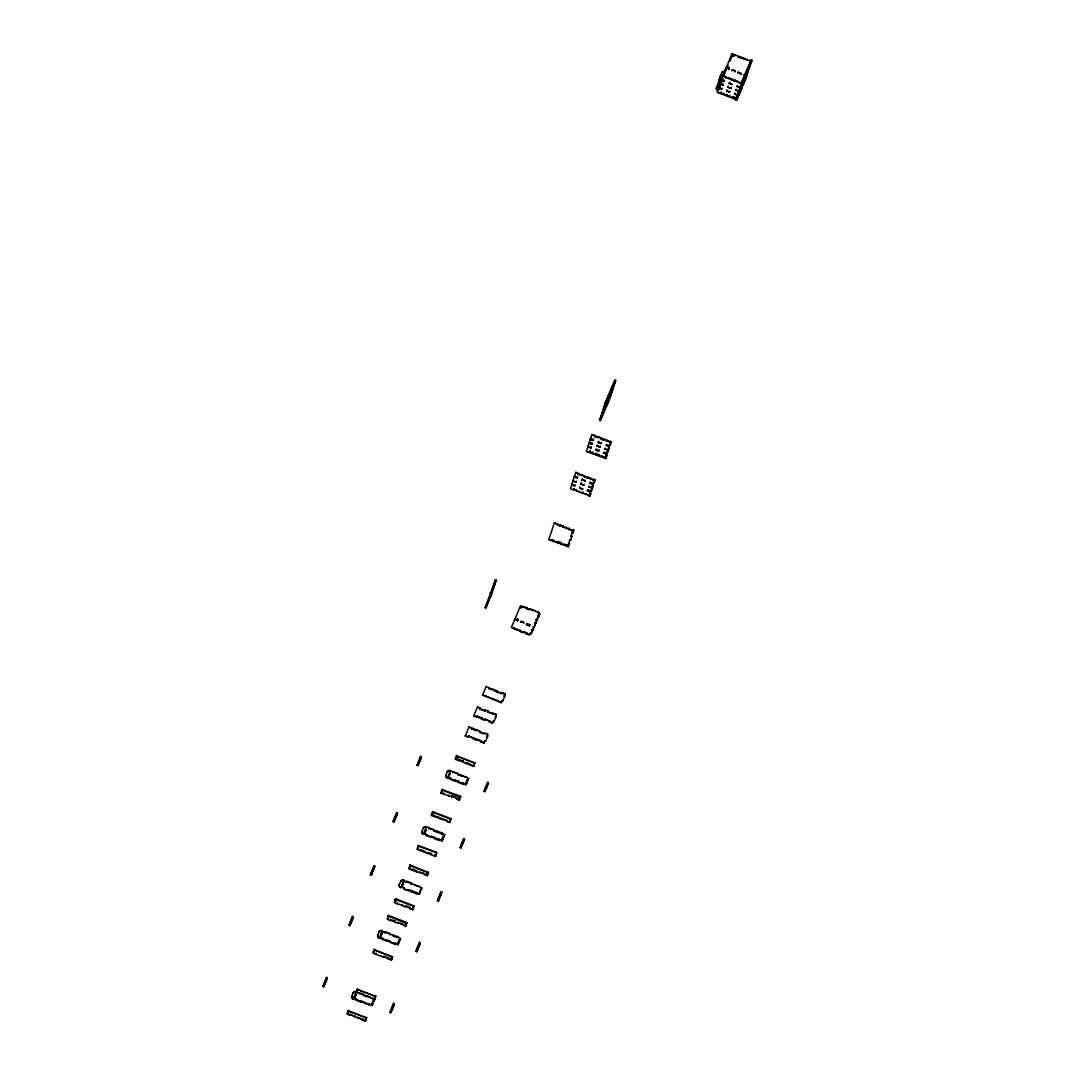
<?xml version="1.0" encoding="UTF-8"?>
<svg xmlns="http://www.w3.org/2000/svg" width="1075" height="1075" viewBox="0 0 1075 1075"><rect width="100%" height="100%" fill="white"/><g stroke="black" fill="none" stroke-linecap="round" stroke-linejoin="round"><path stroke-width="1.5" d="M521.805 607.859L520.985 607.012L520.596 607.926M323.279 985.802L323.777 986.675L323.038 986.393L324.045 983.464L326.652 977.43L327.405 977.726L323.884 986.554L323.132 986.272M323.897 984.485L324.489 985.238L323.642 984.512M323.038 986.393L326.652 977.43M323.777 986.675L327.311 977.833L326.558 977.551M348.985 925.414L352.6 916.451L353.352 916.747L352.345 919.663L349.832 925.588L348.985 925.414L352.6 916.451M352.506 916.572L353.258 916.868L349.724 925.696L349.227 924.822M370.458 874.929L374.087 865.98L374.839 866.262L371.305 875.104L370.458 874.929L374.087 865.98L374.732 866.383L371.453 874.633L370.553 874.808M396.675 812.767L397.522 812.942L394.001 821.784L393.248 821.488L396.769 812.66L394.162 818.693L393.154 821.609L393.893 821.905L393.396 821.031M394.001 819.701L394.606 820.467L393.759 819.741M393.893 821.905L397.428 813.063M417.073 765.373L420.701 756.424L421.454 756.706L420.446 759.635L417.92 765.548L417.073 765.373L420.701 756.424M417.933 763.478L418.538 764.231L417.691 763.505M417.328 764.795L417.826 765.669L421.346 756.827L420.607 756.545M369.034 1004.574L363.995 1003.298L364.398 1002.249L361.402 1001.08L360.998 1002.142L356.215 1000.288L356.604 999.226L353.621 998.07L353.218 999.132A2.405 1.908 18 0 1 351.713 996.498L351.874 996.028A2.405 1.908 18 0 0 353.366 998.662M356.376 991.567A2.405 1.908 18 0 0 353.393 992.453L353.232 992.924A2.405 1.908 18 0 1 354.159 992.037M354.898 1016.493L350.248 1014.168L349.859 1015.217L346.862 1014.061L347.413 1012.543L348.166 1012.838L347.413 1012.543M348.018 1010.675L366.575 1017.864M347.91 1013.416L348.77 1010.957M354.226 996.753L354.978 997.049L354.226 996.753L355.368 993.945L356.121 994.227L354.978 997.049M355.368 993.945L355.973 994.697M355.986 992.628L357.276 991.392L356.537 991.11L356.134 992.158L374.691 999.347M375.699 996.418L357.048 989.349L375.605 996.538M356.228 992.037L356.537 991.11M357.034 991.983L357.894 989.524M349.859 1015.217L350.248 1014.168M379.408 937.561L397.978 944.75L395.13 943.124L394.727 944.173L389.943 942.318L390.346 941.27L387.349 940.114L386.946 941.163L382.149 939.308L382.552 938.26L379.556 937.091L379.166 938.152A2.405 1.908 18 0 1 377.661 935.519L377.809 935.062A2.405 1.908 18 0 0 379.314 937.682M358.969 993.784L359.373 992.736L364.17 994.59L363.767 995.638L367.005 996.216M379.341 931.488L379.179 931.944A2.405 1.908 18 0 1 382.176 931.058L382.324 930.601A2.405 1.908 18 0 0 379.341 931.488L377.661 935.519M376.196 953.189L375.793 954.251L372.81 953.082L373.361 951.563L374.1 951.859L373.361 951.563M373.966 949.695L392.523 956.884M485.188 607.644L495.078 580.903L495.83 581.185L485.927 607.939L485.188 607.644L490.281 595.671M373.858 952.437L374.718 949.991M491.45 594.959L496.247 580.097L495.494 579.801L490.711 594.677L491.45 594.959L490.858 596.464L490.119 596.182L491.114 595.886M381.316 932.966L381.921 933.732L380.913 936.07L382.068 933.261L381.316 932.966L380.174 935.774L381.074 935.599M390.118 933.611L389.714 934.659L390.118 933.611L385.32 931.756L384.917 932.804L381.921 931.649L385.078 932.334M495.83 581.185L496.247 580.097M357.881 1017.649L350.007 1014.76M375.793 954.251L383.587 957.261L383.99 956.212L388.774 958.067L388.371 959.115L391.623 959.693L388.371 959.115M390.588 919.394L390.185 920.442L387.188 919.286L387.739 917.768L388.492 918.063L387.739 917.768M388.236 918.641L388.505 915.43L407.062 922.619L405.907 923.385L406.659 923.667L407.062 922.619M400.894 887.077L404.039 887.775L401.042 886.62L400.639 887.668A2.405 1.908 18 0 1 399.148 885.048L399.295 884.577A2.405 1.908 18 0 0 400.787 887.197M411.591 883.126L411.188 884.174L411.591 883.126L406.807 881.272L406.404 882.32L403.407 881.164L403.81 880.116A2.405 1.908 18 0 0 400.814 881.003L400.666 881.473A2.405 1.908 18 0 1 403.662 880.586L406.552 881.863M397.683 902.704L397.28 903.766L394.283 902.61L394.834 901.078L395.587 901.374L394.834 901.078M395.331 901.965L395.6 898.754L414.157 905.929L413.015 906.695L412.854 909.786L409.857 908.63L410.26 907.582L405.463 905.728L405.06 906.776L402.077 905.62L402.467 904.572L402.077 905.62M357.639 1018.24L358.042 1017.178M395.587 901.374L396.191 899.506L395.452 899.211M390.185 920.442L395.116 921.839M402.803 882.481L403.394 883.247L402.399 885.585L403.555 882.777L402.803 882.481L401.647 885.289L402.547 885.115M366.763 996.794L367.166 995.746M397.28 903.766L402.225 905.15M419.693 872.389L416.455 871.825L416.858 870.763L412.061 868.909L411.658 869.971L408.675 868.802L409.226 867.283L409.965 867.579L409.226 867.283M409.723 868.157L409.978 864.945L428.387 872.604M380.832 955.514L380.59 956.105M434.515 837.465L442.148 840.946L439.299 839.32L438.896 840.381L434.112 838.527L434.515 837.465L431.518 836.31L431.115 837.358L426.318 835.503L426.721 834.455L423.725 833.3L423.335 834.348A2.405 1.908 18 0 1 421.83 831.728L421.978 831.257A2.405 1.908 18 0 0 423.483 833.877M403.636 888.823L408.419 890.678L403.636 888.823L404.039 887.775M426.103 827.844L426.493 826.796A2.405 1.908 18 0 0 423.51 827.683L423.348 828.153A2.405 1.908 18 0 1 426.345 827.266M420.365 849.398L419.962 850.446L416.979 849.29L417.53 847.772L418.269 848.054L417.53 847.772M418.027 848.645L418.282 845.434L436.853 852.623L418.041 846.012M357.787 1017.77L365.419 1021.25L359.238 1017.649M411.658 869.971L416.455 871.825M383.587 957.261L383.99 956.212M398.22 922.874L394.968 922.296L395.372 921.248L391.784 919.864M424.343 831.983L425.082 832.265L424.343 831.983L425.485 829.161L426.238 829.457L425.082 832.265M425.485 829.161L426.09 829.927M368.779 1005.152L369.182 1004.104L372.178 1005.259L353.46 998.541M374.96 996.135L374.543 999.817L368.362 996.202M365.836 1017.568L365.728 1020.309L364.976 1020.027L365.581 1018.159M419.962 850.446L435.536 856.479L436.087 854.947L435.335 854.665L435.536 856.479M438.345 816.987L431.357 815.482L431.908 813.963L432.661 814.259L431.908 813.963M432.405 814.837L432.674 811.625L451.231 818.814L450.076 819.58L449.471 821.448L450.223 821.743L449.471 821.448M393.101 934.766L392.711 935.828L397.495 937.682L397.898 936.621L389.862 934.202M365.419 1021.25L365.97 1019.732M447.509 777.534L466.066 784.723L463.231 783.097L462.828 784.145L458.031 782.291L458.434 781.243L455.437 780.074L455.047 781.135L450.25 779.281L450.653 778.219L447.657 777.064L447.254 778.112A2.405 1.908 18 0 1 445.762 775.492L445.91 775.021A2.405 1.908 18 0 0 447.415 777.655M397.965 923.465L398.368 922.404M411.416 891.847L411.819 890.785L408.822 889.63L411.416 891.847L416.213 893.701L419.452 894.266L420.365 892.022L419.613 891.726L420.365 892.022M450.425 770.56L450.022 771.622L450.425 770.56A2.405 1.908 18 0 0 447.428 771.447L447.281 771.917A2.405 1.908 18 0 1 450.277 771.03M372.192 1003.19L372.783 1003.942L372.192 1003.19L373.186 1000.838L373.939 1001.134L373.186 1000.838M375.094 998.285L374.1 998.581L374.705 996.713M429.086 829L429.489 827.952L434.287 829.806L433.883 830.868L444.66 835.033L442.067 832.816L434.031 830.397M444.297 793.162L443.894 794.21L440.898 793.054L441.449 791.536L442.201 791.818L441.449 791.536M442.067 789.668L460.772 796.387L459.63 797.153L460.369 797.435L460.772 796.387M441.959 792.409L442.806 789.95M434.354 816.651L439.299 818.035M405.463 905.728L405.06 906.776M434.757 815.589L431.357 815.482M449.417 772.938L450.008 773.691L449.014 776.029L450.17 773.221L449.417 772.938L448.262 775.747L449.162 775.572M394.727 944.173L395.13 943.124M414.587 884.282C412.867 884.698 420.406 887.614 419.384 886.136M428.159 852.408L427.756 853.456L421.561 849.855M443.894 794.21L451.93 796.642M466.469 762.377L466.066 763.425L463.07 762.269L463.473 761.221L458.676 759.367L458.273 760.415L455.289 759.259L455.84 757.741L456.579 758.023L455.84 757.741M456.445 755.859L475.002 763.048M390.924 959.048L391.918 958.752L390.924 959.048L391.528 957.18M456.338 758.614L457.197 756.155M419.452 872.981L419.841 871.919M391.367 960.271L391.918 958.752M405.745 926.475L405.302 925.252L406.296 924.957L405.745 926.475L399.564 922.874M453.018 772.777L453.422 771.716L458.205 773.57L457.802 774.632L465.838 777.064L457.963 774.161M397.978 942.681L398.731 942.963L397.978 942.681L399.134 939.873L399.725 940.625L399.134 939.873M465.233 735.878L468.216 737.047L465.233 735.878L468.996 726.928L475.231 730.543M439.137 818.505L439.541 817.443L439.137 818.505L446.125 819.997M458.273 760.415L463.218 761.799M468.996 726.928L479.853 731.121L479.45 732.183L483.092 733.593M400.491 938.838L397.898 936.621M458.676 759.367L455.289 759.259M405.302 925.252L406.162 922.793M493.223 721.312C495.373 721.231 491.92 720.519 492.417 723.22L489.421 722.064L489.824 721.002L484.959 719.121L484.556 720.169L481.56 719.014L481.963 717.966L477.098 716.084L476.695 717.132L473.699 715.977L476.843 716.662M406.659 923.667L388.25 916.021M416.213 893.701L416.616 892.64L419.452 894.266M436.88 832.023L437.27 830.962M488.319 711.22L487.916 712.268L488.319 711.22L485.322 710.051L484.919 711.113L480.055 709.231L480.458 708.17L477.461 707.014L480.31 708.64M473.094 738.928L473.484 737.88L468.619 735.985L476.077 740.084L476.48 739.036L481.345 740.917L480.942 741.965L483.938 743.134C483.454 740.42 486.908 741.145 484.744 741.226M413.015 906.695L413.915 906.521L395.345 899.332M442.134 819.661L442.537 818.613M498.41 700.94L482.594 694.974L501.152 702.687L498.303 701.061M412.854 909.786L413.405 908.267L412.41 908.563M427.474 875.413L424.235 874.835L424.638 873.787L421.051 872.389M486.048 686.938L489.192 687.637L488.803 688.685L489.192 687.637M421.212 890.14L420.621 889.388L421.212 890.14L422.126 887.883L419.129 886.727M451.675 797.233L452.078 796.172L456.875 798.026L456.472 799.088L459.468 800.243L460.019 798.725L459.267 798.429L459.468 800.243M427.648 872.309L427.541 875.063L426.788 874.768L427.393 872.9M427.232 875.991L427.783 874.472M438.896 840.381L439.299 839.32M458.031 782.291L458.434 781.243M441.664 833.877L442.067 832.816M460.799 775.787L461.202 774.739M435.093 855.243L436.853 852.623M446.931 821.515L450.17 822.093L446.931 821.515L447.321 820.467M476.453 731.013L476.857 729.965M466.066 763.425L473.847 766.448L467.665 762.833M442.148 838.876L442.9 839.158L442.148 838.876L443.303 836.068L443.894 836.82L443.303 836.068M511.404 627.37L514.401 628.526L511.404 627.37L520.528 605.816L526.763 607.55L526.36 608.598L529.357 609.753L529.76 608.705L532.757 609.861L532.353 610.923M484.919 711.113L485.322 710.051M514.522 620.047L517.908 620.154L514.925 618.998L517.76 620.624M449.914 822.671L450.465 821.152M462.828 784.145L463.231 783.097M490.012 689.156L497.053 690.674L496.663 691.736L501.528 693.617L501.917 692.569L504.914 693.724L503.96 696.089L504.699 696.385L504.914 693.724M516.82 619.455L517.411 620.208L517.814 619.16L516.82 619.455L517.814 619.16M484.556 720.169L481.963 717.966M523.135 632.597L514.293 628.647L520.542 630.38L520.139 631.428L523.135 632.597L523.525 631.536L526.522 632.691L526.118 633.753L529.115 634.908L530.271 634.143L529.37 634.331M459.025 799.021L459.872 796.562M484.959 719.121L489.662 721.473M390.05 1012.341L393.571 1003.499L394.162 1004.252L393.665 1003.378L394.417 1003.674L393.41 1006.59L390.789 1012.623L390.05 1012.341L391.045 1012.045M390.897 1010.433L391.502 1011.185L390.655 1010.46M390.897 1012.502L390.144 1012.22L393.665 1003.378M460.369 797.435L441.959 789.789M517.518 621.202L517.908 620.154M390.789 1012.623L394.417 1003.674M466.08 782.64L466.832 782.936L466.08 782.64L467.235 779.832L467.827 780.584L467.235 779.832M523.377 607.442L523.767 606.381M468.593 778.797L465.999 776.593M473.403 765.212L474.398 764.916L473.403 765.212L474.263 762.766M517.142 630.273L517.545 629.224M484.314 734.064L484.718 733.016L487.701 734.171L486.747 736.536L487.499 736.832L487.701 734.171M520.905 621.31L520.502 622.371C520.448 620.248 524.99 622.008 523.498 623.527M473.847 766.448L474.398 764.916M548.841 539.489L568.46 546.557L548.841 539.489L554.378 522.652L560.209 525.433M489.138 712.738L496.18 714.257L495.212 716.635L495.965 716.918L496.18 714.257M416.831 951.536L415.985 951.362L417.006 948.432L419.519 942.52L420.365 942.694L416.737 951.644L420.365 942.694M483.938 743.134L484.906 740.756M416.092 951.241L419.613 942.399L420.271 942.815M492.417 723.22L493.371 720.841M529.357 609.753L526.763 607.55M551.986 540.188L554.982 541.343L552.241 539.596M569.199 528.913L571.94 530.66L568.944 529.505L569.347 528.443L562.951 527.18L563.354 526.132L560.357 524.963L559.968 526.024L554.378 522.652M529.76 608.705L532.595 610.331M523.525 631.536L526.118 633.753M579.801 491.114L579.398 492.162L573.808 488.789L573.405 489.851L570.408 488.682L575.797 472.315L578.793 473.47L578.39 474.518L584.773 475.782L584.37 476.843L587.367 477.999L587.77 476.951L593.36 480.323L593.763 479.262L595.254 479.84L594.247 482.769L593.494 482.473L594.247 482.769M526.495 624.683L526.898 623.634L529.894 624.79L529.491 625.838L526.495 624.683L526.898 623.634M501.958 700.779L502.858 700.604L501.152 702.687M437.471 900.877L438.318 901.052L437.471 900.877L438.479 897.961L440.992 892.035L441.744 892.331M437.565 900.756L441.099 891.914L441.838 892.21L438.224 901.173L441.838 892.21M572.061 483.804L571.658 484.852L574.655 486.021L571.806 484.395M573.311 479.974L572.908 481.022L575.904 482.178L573.056 480.552M577.141 478.348L577.544 477.3L574.547 476.144L574.144 477.192L577.396 477.77M586.372 451.298L605.977 458.367L586.372 451.298L591.895 434.461L594.892 435.617L594.488 436.665L597.485 437.834L597.888 436.773L600.885 437.942L600.482 438.99L603.478 440.145L603.881 439.097L606.717 440.723M538.736 612.186L538.347 613.234L538.736 612.186L535.592 611.487M557.979 542.512L558.382 541.451L557.979 542.512L560.975 543.668L561.365 542.606L558.221 541.921M460.154 847.557L463.688 838.715L464.534 838.89L460.906 847.853L460.154 847.557L461.162 847.261M461.014 845.649L461.618 846.415L460.772 845.689M461 847.732L460.261 847.436L463.782 838.608L464.279 839.481M532.636 626.537L534.235 626.994M615.706 380.442L605.736 403.877L604.983 403.595L614.954 380.16L615.706 380.442L610.278 397.172L600.307 420.607L599.554 420.312L605.332 402.883L606.085 403.179M460.906 847.853L464.534 838.89M530.674 633.296L531.574 633.121L530.109 634.613M590.766 448.167L591.156 447.106L590.766 448.167L587.77 446.998L588.173 445.95M592.003 444.338L592.406 443.276L589.409 442.121L589.006 443.169L592.003 444.338L589.167 442.712M593.252 440.495L593.655 439.447L590.659 438.291L590.256 439.339L593.252 440.495L590.403 438.869M600.912 416.898L601.516 417.651L600.71 416.925L601.718 416.63M602.013 413.526L603.075 413.982L602.013 413.526L604.002 408.849M603.25 409.696L604.002 409.992L603.25 409.696L605.4 404.549L606.004 405.302M605.749 402.037L606.488 402.319L605.749 402.037L606.891 399.228L607.496 399.981M531.829 630.487C533.617 631.737 530.365 630.756 532.38 629.171L532.985 629.923L532.38 629.171M606.488 401.177C604.688 401.512 605.722 407.143 604.325 405.812L605.077 406.095M607.308 398.368L608.047 398.664L607.308 398.368L609.7 392.63L610.452 392.926M600.307 420.607L606.743 401.002L607.241 401.875M607.697 397.898L608.544 395.439L609.297 395.734L608.692 397.602M534.624 623.89L535.229 624.656L534.624 623.89L535.189 622.573L535.941 622.868L535.189 622.573M602.914 413.351L604.903 408.661L603.223 413.526M560.975 543.668L558.127 542.042M565.947 528.336L569.092 529.034M602.658 414.843L601.919 414.547L602.658 414.843L601.462 417.221M611.997 389.257L611.258 388.975L611.85 389.728M536.183 620.235C537.984 621.484 534.732 620.503 536.747 618.918L537.339 619.67L536.747 618.918M566.35 527.288L562.951 527.18M612.562 387.941L611.662 388.129L613.355 387.524L612.602 387.242L610.855 392.079M537.742 616.58C539.569 617.749 536.331 616.983 538.239 615.397L538.844 616.163L538.239 615.397M579.519 487.902L582.516 489.058L579.519 487.902L579.922 486.841M580.769 484.072L581.158 483.011L580.769 484.072L583.752 485.228L584.155 484.18M582.005 480.243L582.408 479.181L585.257 480.807L582.005 480.243L582.408 479.181M604.714 407.963L605.319 408.715L604.325 408.433M612.817 385.307L613.408 386.073L612.817 385.307L611.662 388.129M614.067 384.433L613.167 384.608L614.295 384.42L613.798 383.547M613.556 384.138L614.564 381.208L615.303 381.504L614.295 384.42M539.247 613.059L539.583 614.403L538.494 612.763M610.022 395.372L614.954 380.16M607.429 403.743L608.584 400.935L607.832 400.639M608.584 400.935L607.684 401.109M609.082 399.752L608.181 399.94L609.834 398.005L609.176 397.589M610.936 394.955L609.942 395.251L610.936 394.955L609.673 398.462L608.934 398.18L609.834 398.005M611.258 388.975L610.103 391.784L611.89 391.851L613.355 387.524M579.398 492.162L582.543 492.861M592.916 452.105L592.755 452.575M566.955 545.979L567.358 544.931L566.955 545.979L563.958 544.823L564.362 543.775M484.933 791.496L484.086 791.321L485.094 788.405L487.62 782.493L488.359 782.775M583.752 485.228L580.917 483.602M484.946 789.426L485.537 790.179L484.691 789.453M582.758 488.467L582.516 489.058M484.18 791.213L487.714 782.372L488.453 782.654L484.838 791.617L488.453 782.654M488.211 783.245L487.62 782.493M595.631 450.049L598.775 450.734L596.02 449.001L595.631 450.049L598.614 451.204L599.017 450.156L598.614 451.204M599.863 447.375L600.267 446.327L599.863 447.375L597.028 445.749L600.011 446.904M598.117 442.389L601.113 443.545L598.117 442.389L598.52 441.328L599.769 442.497M582.395 493.331L582.798 492.269L582.395 493.331L585.633 493.895M571.94 530.66L572.343 529.599L573.835 530.19L572.827 533.106L572.075 532.81L572.827 533.106M719.457 87.088L717.898 90.743A2.405 1.908 18 0 1 716.447 88.002L718.127 83.971A2.405 1.908 18 0 1 718.584 83.353M720.008 87.062L719.269 86.779A2.405 1.908 18 0 1 717.697 84.172L717.845 83.702A2.405 1.908 18 0 0 719.35 86.336M720.438 82.963A2.405 1.908 18 0 1 718.947 80.343L719.094 79.873A2.405 1.908 18 0 0 720.599 82.506M721.688 79.133A2.405 1.908 18 0 1 720.183 76.513L720.344 76.043A2.405 1.908 18 0 0 721.836 78.677L725.007 71.111M568.46 543.937L569.468 543.641L568.46 543.937L569.911 539.663L570.664 539.946L569.911 539.663M570.879 536.506L571.873 536.21L570.879 536.506L572.33 532.232M716.447 88.002L718.127 83.971M719.645 79.711A2.405 1.908 18 0 0 719.377 80.128L719.215 80.598A2.405 1.908 18 0 1 719.672 79.993M721.795 75.317A2.405 1.908 18 0 0 720.613 76.298L720.465 76.768A2.405 1.908 18 0 1 720.734 76.338M724.859 71.582A2.405 1.908 18 0 0 721.863 72.468L721.715 72.939A2.405 1.908 18 0 1 724.093 71.891M568.46 546.557L569.468 543.641M570.408 540.537L571.873 536.21M585.378 494.487L585.781 493.425M587.38 490.939L587.783 489.891L590.766 491.047L590.377 492.108L587.38 490.939L590.618 491.517M591.613 488.265L592.016 487.217L591.613 488.265L588.778 486.639L591.774 487.808M589.866 483.28L590.269 482.232L589.866 483.28L592.862 484.435L593.266 483.387M736.066 99.518L717.348 92.275L722.991 75.277L723.744 75.573M720.707 83.259L718.745 87.975L721.742 89.131L722.145 88.083M724.456 72.63L726.243 67.51L729.24 68.679L728.837 69.727M720.989 81.445L721.594 82.211L720.747 82.036M721.983 78.206L722.83 78.368L722.239 77.615M588.63 495.064L589.879 496.22L585.539 494.016M593.36 480.323L593.763 479.262M729.697 61.141L732.102 53.75L751.559 61.288M601.893 455.585L601.745 456.042M609.713 441.879L606.622 440.844M589.879 493.6L590.632 493.882L589.879 493.6L591.089 489.904L592.083 489.609M592.298 486.169L593.293 485.873L592.298 486.169L593.749 481.896M727.99 68.437L728.393 67.389L728.984 68.142M731.941 56.317L732.357 55.215C733.889 57.862 731.054 53.589 732.935 56.021M606.878 453.193L606.475 454.255L603.478 453.086L603.881 452.037L606.636 453.784M607.724 450.425L608.128 449.363L607.724 450.425L604.876 448.799L607.872 449.955M609.364 445.534L608.974 446.582L605.977 445.426L606.381 444.378L609.216 446.004M720.492 92.961L723.488 94.116L720.492 92.961L720.895 91.913M721.742 89.131L718.893 87.505M722.104 78.959L719.995 84.132L722.978 85.301L723.381 84.24L720.398 83.084M721.93 78.556L721.231 80.302L724.228 81.472L721.392 79.846M742.341 82.963L740.85 82.385L740.447 83.433L734.857 80.061L734.453 81.109L731.457 79.953L731.86 78.905L725.477 77.642L725.88 76.58L722.884 75.425M728.743 68.733L729.146 67.685M732.68 56.599L733.096 55.497M589.879 496.22L590.887 493.304M591.828 490.2L593.293 485.873M609.458 442.47L609.861 441.408L611.366 442L610.358 444.916L609.606 444.62L610.358 444.916M605.991 455.746L606.985 455.451L605.991 455.746L607.442 451.473M608.41 448.315L609.404 448.02L608.41 448.315L609.861 444.042M605.977 458.367L606.985 455.451M607.187 452.051L607.939 452.347L609.404 448.02M731.833 70.883L732.236 69.835L735.233 70.99L734.83 72.052M730.006 91.12L729.603 92.168L726.606 91.012L727.009 89.964M727.856 87.182L730.839 88.338L727.856 87.182L728.245 86.134M729.092 83.353L732.088 84.508L729.092 83.353L729.495 82.291L730.745 83.46M726.485 95.285L729.482 96.441L726.485 95.285L726.888 94.224M729.603 92.168L726.754 90.542M737.826 73.207L738.216 72.146L741.065 73.785M743.672 59.434L744.075 58.386L746.923 60.012M732.465 97.597L735.461 98.752L732.465 97.597L732.868 96.548L735.864 97.704L735.461 98.752M740.809 74.363L741.212 73.315M737.853 94.157L737.463 95.218L734.467 94.062L737.611 94.748M739.103 90.327L738.7 91.388L735.703 90.219L736.106 89.171M740.353 86.497L739.949 87.559L736.953 86.39L740.097 87.088M746.184 77.669L745.781 76.674L746.534 76.957L736.563 100.392L735.811 100.096L741.562 82.466M744.948 77.387L745.701 75.048L744.209 74.471L744.558 75.814M737.181 96.683L737.772 97.435M738.014 94.802L738.767 95.084L738.014 94.802L738.579 93.485M743 79.469L743.752 79.765M743.564 78.152L744.303 78.448M736.563 100.392L741.992 83.662L751.962 60.227L751.223 59.945L741.159 83.527M742.22 83.003L743.752 81.082L742.529 84.817M740.379 88.983L739.022 93.606L741.159 88.446L740.258 88.62M743 80.786L741.508 85.933L743.497 81.257M745.808 72.885L746.547 73.181M746.359 71.568L748.146 71.635L747.649 70.762M739.331 93.767L740.473 90.958M742.261 85.086L738.753 93.176M740.326 91.429L741.333 88.513M747.918 67.9L749.356 67.9L748.858 67.026M741.575 88.499L740.971 87.747M748.926 65.562L749.665 65.857M749.423 64.392L750.552 64.204L750.054 63.331M742.288 86.712L741.387 86.887L743.282 84.374L742.382 84.549M749.812 63.922L750.565 61.584M744.088 80.423L744.841 80.706L743.685 83.527L743.04 83.111M745.526 77.252L751.223 59.945M745.338 79.537L744.438 79.711L746.09 77.776L745.338 77.494M751.962 60.227L745.929 78.247L745.19 77.964M495.494 579.801L495.992 580.675L495.333 580.312M327.405 977.726L326.41 978.022M353.352 916.747L352.358 917.042M374.839 866.262L373.831 866.558M397.522 812.942L396.527 813.238M421.454 756.706L420.446 757.015M485.927 607.939L490.617 596.034M720.183 76.513L721.863 72.468M718.947 80.343L720.613 76.298M717.697 84.172L719.377 80.128M722.602 76.338L732.102 53.75M719.498 85.866L720.492 85.57M724.375 74.094L726.27 69.66L725.517 69.364M726.834 68.289L728.111 65.293M730.019 60.805L731.296 57.808M732.357 55.215L732.854 56.088M717.348 92.275L728.514 95.903M728.393 67.389L728.89 68.263M725.477 77.642L725.88 76.58M729.24 68.679L726.001 68.101M724.228 81.472L724.631 80.41L721.634 79.254M728.474 78.797L728.863 77.736M732.236 69.835L735.233 70.99M723.488 94.116L723.892 93.068M731.457 79.953L731.86 78.905M730.839 88.338L731.242 87.29M734.453 81.109L734.857 80.061M738.216 72.146L740.971 73.893M729.482 96.441L729.871 95.379M737.45 82.278L737.853 81.216M736.953 86.39L737.356 85.342M734.467 94.062L734.87 93.001M351.713 996.498L353.393 992.453M399.148 885.048L400.814 881.003M421.83 831.728L423.51 827.683M445.762 775.492L447.428 771.447M744.209 74.471L745.459 75.64M575.797 472.315L578.538 474.048M591.895 434.461L611.366 442M605.332 402.883L605.83 403.757M613.167 384.608L614.053 382.377L614.806 382.673M740.836 85.006L741.589 85.301M741.347 83.259L750.82 60.993M739.64 88.701L740.137 89.574M611.138 391.569L611.89 391.851M738.418 92.437L739.17 92.719M347.776 1011.252L348.166 1010.204M356.887 989.82L357.29 988.772M373.71 950.287L374.113 949.225M388.102 916.491L388.505 915.43M395.197 899.802L395.6 898.754M409.575 866.007L409.978 864.945M417.879 846.482L418.282 845.434M432.271 812.687L432.674 811.625M441.812 790.246L442.215 789.198M456.19 756.451L456.593 755.402M605.252 406.162L607.388 401.002L606.031 405.624L605.534 404.738M736.818 96.884L737.974 96.414L736.966 99.343L736.214 99.048M353.218 999.132L353.621 998.07M379.166 938.152L379.556 937.091M381.921 931.649L382.324 930.601M400.639 887.668L401.042 886.62M403.407 881.164L403.81 880.116M423.335 834.348L423.725 833.3M426.493 826.796L429.489 827.952M440.898 793.054L444.15 793.632M447.254 778.112L447.657 777.064M473.699 715.977L477.461 707.014M482.433 695.444L486.209 686.482M599.554 420.312L606.125 404.764C608.047 403.931 606.327 407.963 605.131 407.116M609.525 396.89L606.69 403.447L607.536 403.622M735.811 100.096L736.456 98.457L737.208 98.752M388.841 916.773L388.344 915.9M410.328 866.289L409.83 865.415M355.126 996.579L356.121 994.227M425.243 831.795L426.238 829.457M605.467 408.245L604.472 410.596L603.72 410.301M737.719 97.005L738.915 94.627M741.723 88.029L740.729 90.381L739.976 90.085M746.937 75.331L746.44 74.457M556.971 524.855L557.374 523.807M578.39 474.518L578.793 473.47M594.488 436.665L594.892 435.617M577.544 477.3L574.305 476.722M575.904 482.178L576.294 481.13M574.655 486.021L575.058 484.959M356.215 1000.288L356.604 999.226M382.149 939.308L382.552 938.26M384.917 932.804L385.32 931.756M406.404 882.32L406.807 881.272M426.318 835.503L426.721 834.455M450.25 779.281L450.653 778.219M453.422 771.716L450.17 771.151M468.216 737.047L468.619 735.985M471.589 729.132L471.992 728.084M476.695 717.132L477.098 716.084M480.055 709.231L480.458 708.17M485.43 696.6L485.833 695.538M514.146 629.117L514.549 628.055M573.405 489.851L573.808 488.789M559.968 526.024L560.357 524.963M581.387 475.688L581.777 474.626M576.402 491.006L576.805 489.958M526.36 608.598L523.619 606.851M596.867 446.219L597.27 445.157M563.354 526.132L560.115 525.554M584.773 475.782L581.535 475.217M354.643 1017.071L355.046 1016.023M360.998 1002.142L361.402 1001.08M386.946 941.163L387.349 940.114M394.968 922.296L395.372 921.248M408.419 890.678L408.822 889.63M424.759 852.3L425.162 851.252M431.115 837.358L431.518 836.31M433.883 830.868L434.287 829.806M448.692 796.064L449.081 795.016M455.047 781.135L455.437 780.074M457.802 774.632L458.205 773.57M463.07 762.269L463.473 761.221M473.484 737.88L476.238 739.613M494.07 689.518L488.95 688.228M584.37 476.843L587.622 477.407M481.56 719.014L476.937 716.541M493.667 690.567L501.676 693.147M520.139 631.428L520.542 630.38M523.901 622.465L520.663 621.901M585.002 481.398L585.405 480.337M601.113 443.545L601.516 442.497M411.819 890.785L416.616 892.64M452.078 796.172L456.875 798.026M587.367 477.999L587.77 476.951M603.478 440.145L603.881 439.097M476.077 740.084L476.48 739.036M479.45 732.183L479.853 731.121M493.291 699.637L493.694 698.589M496.663 691.736L497.053 690.674M532.757 609.861L535.753 611.03M568.944 529.505L569.347 528.443M590.363 479.154L590.766 478.106M606.475 441.301L606.878 440.253M526.522 632.691L529.276 634.438M529.894 624.79L526.643 624.212M529.491 625.838L526.75 624.091M563.958 544.823L567.21 545.401M588.616 487.109L589.019 486.061M604.728 449.256L605.131 448.208M587.783 489.891L590.524 491.638M362.826 1019.033L362.423 1020.094M403.152 924.258L398.113 922.995M424.638 873.787L419.599 872.51M603.478 453.086L606.73 453.663M409.857 908.63L413.096 909.208M480.942 741.965L481.345 740.917M489.421 722.064L489.824 721.002M492.78 714.149L493.183 713.101M498.155 701.518L498.558 700.47M501.528 693.617L501.917 692.569M572.343 529.599L573.835 530.19M419.465 892.196L420.621 889.388M529.115 634.908L529.518 633.86M588.374 495.642L588.778 494.594M604.889 456.741L604.486 457.789L601.637 456.163M595.254 479.84L593.508 479.853M366.333 1018.442L366.736 1017.393M375.457 997.009L375.86 995.961M392.281 957.476L392.684 956.414M413.754 906.991L414.157 905.929M428.146 873.196L428.549 872.134M450.828 819.876L451.231 818.814M474.76 763.64L475.163 762.592M372.031 1005.73L372.944 1003.472M373.778 1001.604L374.799 999.226M397.978 944.75L398.879 942.493M399.725 940.625L400.639 938.368M442.148 840.946L443.048 838.702M443.894 836.82L444.808 834.563M466.066 784.723L466.98 782.466M467.827 780.584L468.74 778.34M501.299 702.217L502.119 700.309M530.271 634.143L530.835 632.826M531.668 630.958L532.232 629.641M536.035 620.705L536.6 619.388M537.594 617.037L538.091 615.867M567.56 546.745L567.949 545.683M605.077 458.555L605.48 457.493M485.497 741.522L487.647 736.362M493.976 721.607L496.113 716.447M502.71 701.075L504.86 695.915M531.426 633.592L532.568 630.77M532.985 629.923L535.377 624.185M535.793 623.339L536.936 620.53M537.339 619.67L538.494 616.862M538.844 616.163L539.744 613.933M415.985 951.362L416.993 951.066M419.613 942.399L420.11 943.272M441.099 891.914L441.597 892.801M484.086 791.321L485.08 791.025M740.93 57.701L743.927 58.856M731.86 54.341L735.098 54.906L734.695 55.967L731.699 54.798M751.317 61.866L750.068 60.711L750.417 62.054M750.323 62.162L751.062 62.457M750.162 62.632L750.914 62.928M748.267 69.042L747.515 68.76L748.106 69.512M745.687 76.795L746.426 77.078M725.612 69.243L726.364 69.539M725.37 69.835L726.109 70.117M724.604 72.173L725.356 72.455M742.906 81.646L742.153 81.351L742.744 82.103M743.094 82.762L743.846 83.057M722.628 76.002L742.099 83.541M741.253 83.366L741.992 83.662M721.352 80.168L722.104 80.45M740.339 88.808L741.092 89.091M739.828 90.555L740.581 90.837M721.11 83.702L720.102 83.998L721.11 84.253M720.142 83.675L723.139 84.831M735.864 89.763L738.861 90.918M738.727 93.014L739.479 93.31M719.108 87.236L719.86 87.532M718.866 87.828L719.86 88.083M736.966 96.71L737.92 96.965M718.261 89.695L719 89.991M731.632 97.113L736.308 98.927M614.309 381.8L615.061 382.082M613.906 382.848L614.658 383.143M608.302 396.03L609.055 396.326M606.837 402.977L607.59 403.273M604.083 409.024L604.822 409.306M604.123 409.199L603.129 409.494L603.881 409.79M603.156 410.717L603.908 411.013M603.478 410.892L604.217 411.174M602.161 412.652L602.914 412.934L601.919 413.23M600.199 418.672L600.952 418.968M599.957 419.263L600.71 419.559M589.261 442.591L592.258 443.747M597.122 445.628L600.119 446.797M587.918 446.542L590.914 447.697M595.752 453.731L598.748 454.886M589.664 451.527L592.661 452.683M595.657 453.852L598.654 455.007M578.632 473.941L581.629 475.096M590.618 478.577L593.602 479.732M587.528 477.528L590.511 478.697M593.104 483.857L590.121 482.688L593.01 483.978M571.913 484.274L574.897 485.43M573.566 489.38L576.549 490.536M564.12 544.353L567.116 545.522M489.985 592.876L490.724 593.172M490.536 595.08L491.275 595.375M501.77 693.026L504.766 694.195M493.035 713.572L496.032 714.727M480.216 708.761L485.08 710.642M488.077 711.798L492.941 713.679M489.568 721.594L492.565 722.749M479.598 731.712L484.462 733.593M476.333 739.506L481.197 741.387M481.103 741.508L484.086 742.664M456.351 755.98L474.908 763.169M420.097 758.292L420.836 758.587M487.109 784.239L487.848 784.535M419.841 758.883L420.594 759.165M486.854 784.831L487.607 785.113M454.47 772.656L458.058 774.04M419.693 759.34L420.446 759.635M486.706 785.288L487.445 785.583M418.928 761.127L419.68 761.423M485.94 787.075L486.693 787.37M418.78 761.597L419.532 761.893M485.792 787.545L486.545 787.841M418.081 762.457L418.833 762.753M485.094 788.405L485.846 788.701M417.933 762.928L418.686 763.21M484.946 788.875L485.698 789.157M432.419 812.216L451.083 819.284M439.393 817.914L442.389 819.069M442.282 819.19L447.079 821.045M396.164 814.527L396.917 814.81M463.177 840.475L463.93 840.757M395.922 815.105L396.662 815.401M462.922 841.053L463.674 841.349M429.342 828.422L434.125 830.276M395.761 815.576L396.514 815.871M462.774 841.523L463.527 841.819M395.009 817.363L395.748 817.658M462.022 843.311L462.761 843.593M394.847 817.833L395.6 818.115M461.86 843.781L462.613 844.063M394.162 818.693L394.901 818.975M461.175 844.641L461.914 844.923M394.001 819.15L394.753 819.446M461.014 845.098L461.766 845.393M423.577 833.757L426.573 834.926M434.354 837.936L426.479 835.047M429.355 852.865L431.747 853.792M409.736 865.536L428.293 872.725M373.482 867.848L374.221 868.13M440.495 893.795L441.234 894.077M373.227 868.425L373.979 868.721M440.239 894.373L440.992 894.669M406.646 881.742L410.247 883.126M414.439 884.752L418.027 886.149M373.079 868.896L373.831 869.191M411.349 883.717L414.332 884.873M440.092 894.843L440.831 895.126M372.313 870.683L373.065 870.965M439.326 896.631L440.078 896.913M372.165 871.153L372.917 871.435M439.178 897.101L439.917 897.383M371.466 872.013L372.219 872.295M438.479 897.961L439.232 898.243M371.318 872.47L372.071 872.766M438.331 898.418L439.084 898.713M371.063 873.061L371.816 873.357M438.076 899.009L438.828 899.291M405.221 906.306L410.005 908.16M351.995 918.319L352.748 918.614M419.008 944.267L419.761 944.562M351.753 918.91L352.493 919.206M418.753 944.858L419.505 945.153M385.172 932.227L388.76 933.611M351.592 919.38L352.345 919.663M418.605 945.328L419.357 945.61M350.84 921.168L351.579 921.45M417.839 947.115L418.592 947.397M350.678 921.638L351.431 921.92M417.691 947.572L418.444 947.868M349.993 922.484L350.732 922.78M417.006 948.432L417.745 948.728M349.832 922.955L350.584 923.25M416.845 948.902L417.597 949.198M349.59 923.546L350.343 923.828M416.603 949.494L417.342 949.776M373.872 949.816L392.429 957.005M383.735 956.79L388.532 958.645M326.047 979.298L326.8 979.594M393.06 1005.246L393.813 1005.542M325.806 979.889L326.545 980.172M392.818 1005.837L393.558 1006.119M325.644 980.346L326.397 980.642M392.657 1006.294L393.41 1006.59M324.892 982.133L325.644 982.429M391.905 1008.081L392.644 1008.377M324.744 982.604L325.483 982.899M391.743 1008.552L392.496 1008.847M324.045 983.464L324.798 983.759M391.058 1009.412L391.797 1009.707M323.897 983.934L324.637 984.216M390.897 1009.882L391.649 1010.164M347.924 1010.796L366.481 1017.985M718.1 90.166A2.405 1.908 18 0 1 716.608 87.532M717.979 84.428A2.405 1.908 18 0 1 718.651 83.675M520.609 606.864L521.953 607.388L520.609 606.864M349.832 923.506L350.437 924.258L349.832 923.506M371.318 873.021L371.91 873.787L371.318 873.021M416.845 949.453L417.449 950.206L416.845 949.453M438.331 898.969L438.922 899.735L438.331 898.969M589.92 450.949L589.517 451.997L589.92 450.949M595.899 453.26L595.496 454.308L595.899 453.26M598.896 454.416L598.493 455.477L598.896 454.416M737.84 56.652L740.688 58.278L741.092 57.23L737.84 56.652"/></g></svg>
